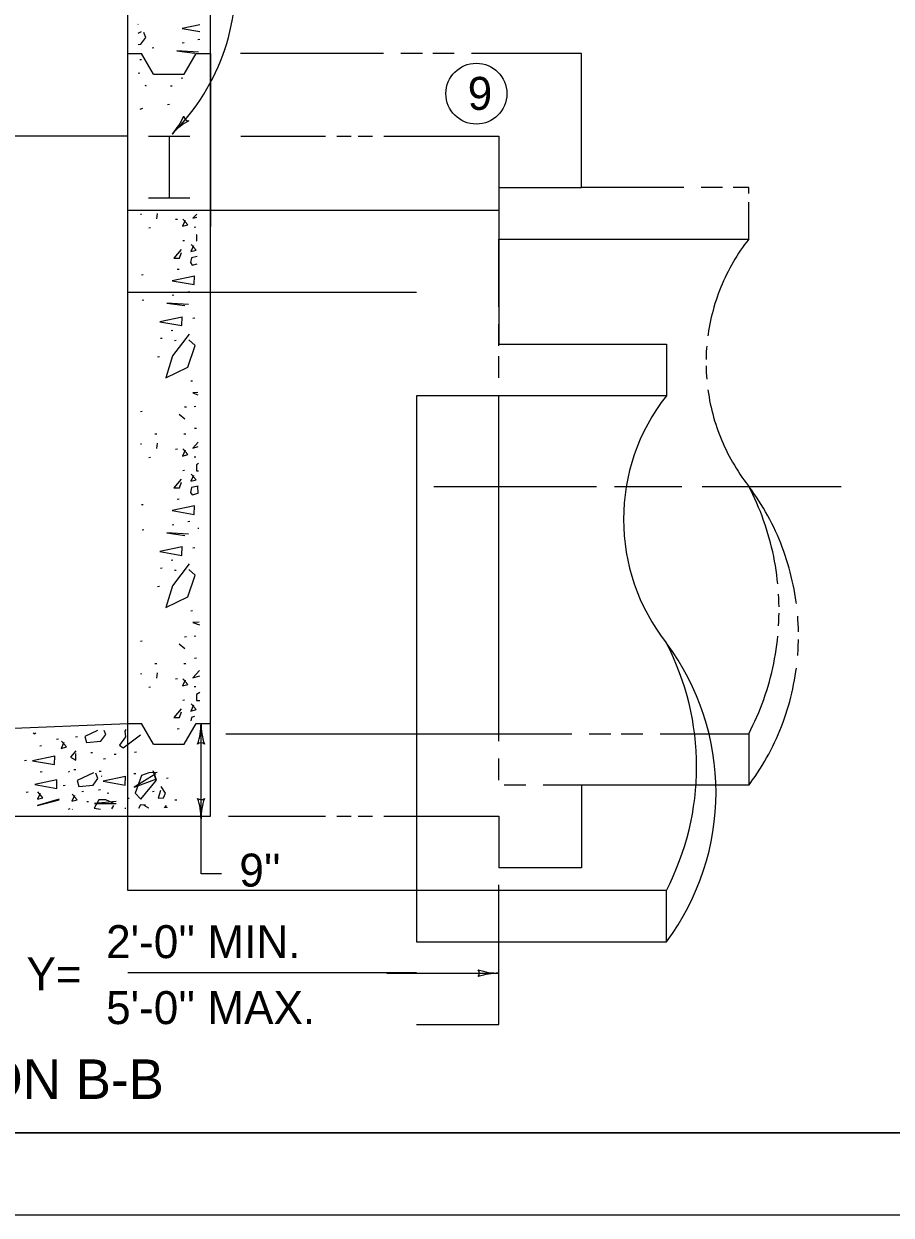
# Model space of a CAD drawing. Extents: x 997.6 to 1036.5, y 998.9 to 1022.5.
# Drawn here: x 1025.03 to 1030.29, y 1000 to 1007.23 of the extents above; entities that cross this region are included whole.
import ezdxf

# ---------------------------------------------------------------- set-up
doc = ezdxf.new("R2010")
doc.units = 0
for name, color, linetype in [('1', 7, 'Continuous'), ('10', 7, 'Continuous'), ('11', 7, 'Continuous'), ('14', 7, 'Continuous'), ('5', 7, 'Continuous')]:
    doc.layers.add(name, color=color, linetype=linetype)

msp = doc.modelspace()

# ---------------------------------------------------------------- linework, layer by layer
at = {"layer": '1'}
for p, q in [((1026.1615, 1007.0449), (1026.1615, 1009.3103)), ((1025.6615, 1007.0449), (1025.6615, 1009.2949)), ((1025.6605, 1007.0449), (1025.6615, 1007.0449)), ((1025.6615, 1002.9824), (1025.6615, 1007.0449)), ((1025.6615, 1007.0449), (1025.7438, 1007.0449)), ((1025.8158, 1006.9199), (1025.7438, 1007.0449)), ((1026.0022, 1006.9199), (1026.0745, 1007.0449)), ((1026.0745, 1007.0449), (1026.1603, 1007.0449)), ((1026.1615, 1002.9824), (1026.1615, 1007.0449)), ((1025.8158, 1006.9199), (1026.0022, 1006.9199)), ((1025.6615, 1006.5449), (1024.1615, 1006.5449)), ((1025.7865, 1006.5449), (1026.0365, 1006.5449)), ((1025.9115, 1006.5449), (1025.9115, 1006.1699)), ((1027.9115, 1006.5449), (1027.9115, 1005.9199)), ((1027.9115, 1006.2324), (1028.4115, 1006.2324)), ((1025.7865, 1006.1699), (1026.0365, 1006.1699)), ((1029.427, 1005.9199), (1029.427, 1006.144)), ((1027.4115, 1005.5949), (1025.6615, 1005.5949)), ((1027.5177, 1004.4199), (1028.5042, 1004.4199)), ((1028.613, 1004.4199), (1029.0212, 1004.4199)), ((1029.1435, 1004.4199), (1029.9873, 1004.4199)), ((1024.1615, 1002.9199), (1025.6615, 1002.9824)), ((1025.6605, 1002.9824), (1025.6615, 1002.9824)), ((1025.6615, 1002.9824), (1025.7438, 1002.9824)), ((1025.8158, 1002.8574), (1025.7438, 1002.9824)), ((1026.0022, 1002.8574), (1026.0745, 1002.9824)), ((1026.0745, 1002.9824), (1026.1603, 1002.9824)), ((1026.1048, 1002.0705), (1026.1048, 1002.9824)), ((1026.1615, 1002.4199), (1026.1615, 1002.9824)), ((1025.8158, 1002.8574), (1026.0022, 1002.8574)), ((1024.1615, 1002.4199), (1026.1615, 1002.4199)), ((1027.9115, 1002.4199), (1027.9115, 1002.1074)), ((1026.2298, 1002.0705), (1026.1048, 1002.0705)), ((1027.9115, 1001.4321), (1027.9115, 1002.0039)), ((1027.9115, 1001.1574), (1027.9115, 1001.6574)), ((1027.4115, 1001.4699), (1025.6615, 1001.4699)), ((1027.2307, 1001.4676), (1027.9115, 1001.4676)), ((1027.4115, 1001.1574), (1027.9115, 1001.1574))]:
    msp.add_line(p, q, dxfattribs=at)
for points in [[(1026.1615, 1007.0449), (1026.1615, 1005.9956)], [(1027.2108, 1007.0449), (1026.345, 1007.0449)], [(1027.447, 1007.0449), (1027.3158, 1007.0449)], [(1027.641, 1007.0449), (1027.5098, 1007.0449)], [(1029.0323, 1006.2324), (1028.4115, 1006.2324), (1028.4115, 1007.0449), (1027.746, 1007.0449)], [(1026.3458, 1006.5449), (1026.8588, 1006.5449)], [(1026.9285, 1006.5449), (1027.0157, 1006.5449)], [(1027.0575, 1006.5449), (1027.1447, 1006.5449)], [(1027.2143, 1006.5449), (1027.9115, 1006.5449)], [(1029.2683, 1006.2324), (1029.1372, 1006.2324)], [(1029.4272, 1006.1971), (1029.4272, 1006.2324), (1029.3313, 1006.2324)], [(1027.9115, 1005.5089), (1027.9115, 1005.9199), (1029.427, 1005.9199)], [(1029.427, 1005.9199), (1029.414, 1005.9032), (1029.4015, 1005.8862), (1029.3892, 1005.869), (1029.377, 1005.8516), (1029.3653, 1005.8339), (1029.354, 1005.8161), (1029.3427, 1005.7981), (1029.332, 1005.7798), (1029.3215, 1005.7615), (1029.3113, 1005.7428), (1029.3015, 1005.7241), (1029.292, 1005.7053), (1029.2828, 1005.6861), (1029.274, 1005.6668), (1029.2655, 1005.6474), (1029.2573, 1005.6279), (1029.2495, 1005.6082), (1029.242, 1005.5884), (1029.2348, 1005.5684), (1029.2282, 1005.5484), (1029.2217, 1005.5282), (1029.2157, 1005.5079), (1029.21, 1005.4875), (1029.2045, 1005.4671), (1029.1995, 1005.4464), (1029.1948, 1005.4258), (1029.1907, 1005.405), (1029.1867, 1005.3842), (1029.1832, 1005.3633), (1029.18, 1005.3423), (1029.1788, 1005.3337)], [(1027.9115, 1005.2728), (1027.9115, 1005.404)], [(1029.1718, 1005.2697), (1029.1708, 1005.2581), (1029.1693, 1005.237), (1029.1685, 1005.2158), (1029.168, 1005.1947), (1029.1678, 1005.1892)], [(1027.9115, 1005.0788), (1027.9115, 1005.2099)], [(1029.1678, 1005.1506), (1029.1683, 1005.1311), (1029.169, 1005.1099), (1029.1703, 1005.0888), (1029.1717, 1005.0701)], [(1027.9115, 1002.875), (1027.9115, 1004.9738)], [(1029.1788, 1005.0061), (1029.179, 1005.0046), (1029.182, 1004.9835), (1029.1855, 1004.9627), (1029.1892, 1004.9418), (1029.1935, 1004.9211), (1029.198, 1004.9003), (1029.2028, 1004.8798), (1029.2082, 1004.8593), (1029.2137, 1004.8388), (1029.2195, 1004.8184), (1029.226, 1004.7983), (1029.2327, 1004.7781), (1029.2397, 1004.7581), (1029.247, 1004.7383), (1029.2547, 1004.7186), (1029.2628, 1004.699), (1029.271, 1004.6795), (1029.2798, 1004.6603), (1029.2888, 1004.6411), (1029.2983, 1004.6221), (1029.308, 1004.6032), (1029.3182, 1004.5846), (1029.3285, 1004.5662), (1029.3392, 1004.5479), (1029.3502, 1004.5298), (1029.3615, 1004.5119), (1029.3732, 1004.4942), (1029.385, 1004.4768), (1029.3973, 1004.4593), (1029.41, 1004.4423), (1029.4228, 1004.4255), (1029.4272, 1004.4199)], [(1029.6027, 1003.8282), (1029.5998, 1003.8549), (1029.5965, 1003.8831), (1029.5923, 1003.9112), (1029.5878, 1003.9392), (1029.583, 1003.9672), (1029.5777, 1003.9949), (1029.5717, 1004.0228), (1029.5653, 1004.0504), (1029.5583, 1004.0779), (1029.5512, 1004.1053), (1029.5432, 1004.1327), (1029.5348, 1004.1598), (1029.5262, 1004.1866), (1029.5168, 1004.2136), (1029.507, 1004.2402), (1029.497, 1004.2667), (1029.4863, 1004.2929), (1029.4752, 1004.3192), (1029.4637, 1004.345), (1029.4515, 1004.3707), (1029.4392, 1004.3962), (1029.427, 1004.42)], [(1029.7152, 1003.7106), (1029.7142, 1003.7179), (1029.7105, 1003.7441), (1029.7062, 1003.7702), (1029.7015, 1003.7962), (1029.6963, 1003.8221), (1029.6908, 1003.848), (1029.6847, 1003.8738), (1029.6782, 1003.8993), (1029.6713, 1003.9248), (1029.6638, 1003.9503), (1029.656, 1003.9754), (1029.6478, 1004.0006), (1029.639, 1004.0255), (1029.6298, 1004.0504), (1029.6202, 1004.0749), (1029.6103, 1004.0994), (1029.6, 1004.1237), (1029.589, 1004.1478), (1029.5777, 1004.1717), (1029.566, 1004.1953), (1029.5538, 1004.219), (1029.5415, 1004.2423), (1029.5285, 1004.2653), (1029.5152, 1004.2882), (1029.5015, 1004.3107), (1029.4875, 1004.3331), (1029.4728, 1004.3553), (1029.458, 1004.3771), (1029.4428, 1004.3987), (1029.427, 1004.42)], [(1029.6103, 1003.6887), (1029.6098, 1003.7134), (1029.6088, 1003.7418), (1029.6075, 1003.7663)], [(1029.6075, 1003.5738), (1029.6088, 1003.5999), (1029.6098, 1003.6283), (1029.6103, 1003.6514)], [(1029.7278, 1003.5369), (1029.7275, 1003.5599), (1029.7263, 1003.5863), (1029.7248, 1003.6128), (1029.7233, 1003.6336)], [(1029.4272, 1002.92), (1029.44, 1002.9453), (1029.4523, 1002.9708), (1029.4643, 1002.9964), (1029.476, 1003.0224), (1029.487, 1003.0486), (1029.4975, 1003.0748), (1029.5078, 1003.1013), (1029.5175, 1003.1281), (1029.5267, 1003.1548), (1029.5355, 1003.1819), (1029.5437, 1003.209), (1029.5515, 1003.2363), (1029.5588, 1003.2638), (1029.5657, 1003.2912), (1029.572, 1003.3189), (1029.578, 1003.3466), (1029.5833, 1003.3746), (1029.5883, 1003.4024), (1029.5927, 1003.4306), (1029.5967, 1003.4586), (1029.6002, 1003.4868), (1029.6027, 1003.5119)], [(1029.7233, 1003.3939), (1029.724, 1003.4013), (1029.7257, 1003.4278), (1029.727, 1003.4543), (1029.7278, 1003.4806), (1029.7278, 1003.4905)], [(1029.4272, 1002.6075), (1029.4348, 1002.618), (1029.4503, 1002.6393), (1029.4653, 1002.6613), (1029.48, 1002.6831), (1029.4945, 1002.7054), (1029.5083, 1002.7278), (1029.5218, 1002.7506), (1029.535, 1002.7734), (1029.5477, 1002.7967), (1029.56, 1002.8201), (1029.5718, 1002.8438), (1029.5835, 1002.8675), (1029.5943, 1002.8915), (1029.605, 1002.9158), (1029.6153, 1002.94), (1029.6252, 1002.9646), (1029.6345, 1002.9893), (1029.6433, 1003.0143), (1029.652, 1003.0393), (1029.66, 1003.0645), (1029.6675, 1003.0898), (1029.6748, 1003.1153), (1029.6815, 1003.1407), (1029.6877, 1003.1665), (1029.6937, 1003.1923), (1029.6988, 1003.2182), (1029.704, 1003.2441), (1029.7083, 1003.2703), (1029.7123, 1003.2963), (1029.7152, 1003.3169)], [(1026.255, 1002.9199), (1028.3537, 1002.9199)], [(1028.8888, 1002.9199), (1029.4272, 1002.9199), (1029.4272, 1002.6074), (1028.1792, 1002.6074)], [(1028.4587, 1002.9199), (1028.5898, 1002.9199)], [(1028.6528, 1002.9199), (1028.784, 1002.9199)], [(1027.9115, 1002.6389), (1027.9115, 1002.7701)], [(1028.0742, 1002.6074), (1027.943, 1002.6074)], [(1028.4115, 1002.6074), (1028.4115, 1002.1074)], [(1026.2718, 1002.4199), (1026.8588, 1002.4199)], [(1026.9285, 1002.4199), (1027.0157, 1002.4199)], [(1027.0575, 1002.4199), (1027.1447, 1002.4199)], [(1027.2143, 1002.4199), (1027.9115, 1002.4199)], [(1028.4115, 1002.1074), (1027.9115, 1002.1074)]]:
    msp.add_lwpolyline(points, dxfattribs=at)
msp.add_lwpolyline([(1025.6615, 1006.0949), (1027.9115, 1006.0949), (1027.9115, 1005.2824), (1028.9272, 1005.2824), (1028.9272, 1004.9699), (1027.4115, 1004.9699), (1027.4115, 1001.6574), (1028.9272, 1001.6574), (1028.9272, 1001.9699), (1025.6615, 1001.9699)], close=True, dxfattribs=at)
msp.add_circle((1027.7747, 1006.8018), 0.1847, dxfattribs=at)
for centre, radius, start, end in [((1025.0211, 1007.4798), 1.2944, 314.65705, 8.47048), ((1025.6423, 1006.8228), 0.3909, 317.57221, 336.24099), ((1026.2194, 1006.2952), 0.3909, 118.91936, 137.56609), ((1026.0312, 1006.6687), 0.0313, 186.3468, 268.4635), ((1025.6423, 1006.8228), 0.3909, 317.55998, 317.57221), ((1029.8813, 1004.22), 1.2137, 141.83378, 218.16622), ((1027.7134, 1002.5637), 1.5147, 323.25239, 36.74761), ((1027.4845, 1002.72), 1.6259, 332.53062, 27.46938), ((1025.7139, 1002.9824), 0.3909, 341.34716, 359.99389), ((1026.4958, 1002.9824), 0.3909, 179.98778, 180), ((1026.4958, 1002.9824), 0.3909, 180, 198.66878), ((1026.1048, 1002.8338), 0.0313, 48.7746, 130.89129), ((1026.1049, 1002.5514), 0.0313, 228.7746, 310.89129), ((1025.7139, 1002.4028), 0.3909, 0, 18.66878), ((1026.4958, 1002.4028), 0.3909, 161.34716, 179.99389), ((1025.7139, 1002.4028), 0.3909, 359.98778, 0), ((1027.7629, 1001.4676), 0.0313, 318.7746, 40.89129), ((1027.9115, 1001.0766), 0.3909, 90, 108.66878), ((1027.9115, 1001.8585), 0.3909, 251.34716, 269.99389), ((1027.9115, 1001.0766), 0.3909, 89.98778, 90)]:
    msp.add_arc(centre, radius, start, end, dxfattribs=at)
at = {"layer": '10'}
msp.add_line((1035.5, 1000.5), (1007, 1000.5), dxfattribs=at)
at = {"layer": '11'}
msp.add_lwpolyline([(1007, 1000.5), (1035.5, 1000.5), (1035.5, 1021.5), (1007, 1021.5)], close=True, dxfattribs=at)
at = {"layer": '14'}
msp.add_line((1036, 1000), (1000, 1000), dxfattribs=at)
at = {"layer": '5'}
for points in [[(1025.7235, 1007.2223), (1025.722, 1007.2221)], [(1026.098, 1007.2196), (1025.9913, 1007.1975)], [(1025.742, 1007.1763), (1025.7223, 1007.1671)], [(1025.7405, 1007.1013), (1025.7697, 1007.1416)], [(1025.7697, 1007.1416), (1025.7572, 1007.1734)], [(1025.9913, 1007.1975), (1026.0977, 1007.1787)], [(1025.7227, 1007.0999), (1025.7405, 1007.1013)], [(1025.8188, 1007.0793), (1025.8078, 1007.0779)], [(1026.0017, 1007.1099), (1025.9905, 1007.1085)], [(1026.097, 1007.1303), (1026.0858, 1007.1289)], [(1025.744, 1007.0078), (1025.7328, 1007.0064)], [(1026.0888, 1007.0533), (1025.9585, 1007.0617), (1026.0667, 1007.0464)], [(1025.7338, 1006.9262), (1025.7235, 1006.9249)], [(1025.7732, 1006.8467), (1025.7662, 1006.8522)], [(1025.9302, 1006.8478), (1025.919, 1006.8465)], [(1025.9948, 1006.8955), (1025.9837, 1006.8941)], [(1025.7508, 1006.7122), (1025.7343, 1006.7052)], [(1025.9132, 1006.7356), (1025.902, 1006.7342)], [(1025.7445, 1006.0697), (1025.7368, 1006.0687)], [(1025.8358, 1006.0431), (1025.8413, 1006.075)], [(1026.0792, 1006.0719), (1026.0545, 1006.0458)], [(1026.0545, 1006.0458), (1026.0793, 1006.0528)], [(1025.799, 1005.988), (1025.7878, 1005.9866)], [(1025.9613, 1006.039), (1025.9502, 1006.0377)], [(1026.0082, 1006.0321), (1025.9915, 1005.9974), (1026.0248, 1006.0058), (1025.9942, 1006.0404)], [(1026.0737, 1005.9914), (1026.0625, 1005.99)], [(1026.0055, 1005.9097), (1025.9945, 1005.9083)], [(1026.078, 1005.9446), (1026.0767, 1005.9086)], [(1026.0767, 1005.9086), (1026.0802, 1005.9083)], [(1026.08, 1005.9458), (1026.078, 1005.9446)], [(1025.9838, 1005.8573), (1025.9408, 1005.8045), (1025.974, 1005.8045), (1025.9865, 1005.8392)], [(1026.0592, 1005.879), (1026.0425, 1005.8443), (1026.0758, 1005.8527), (1026.0453, 1005.8873)], [(1026.0475, 1005.8059), (1026.0407, 1005.7768)], [(1026.0407, 1005.7768), (1026.0517, 1005.7615)], [(1026.0808, 1005.8139), (1026.0475, 1005.8059)], [(1026.0517, 1005.7615), (1026.081, 1005.7694)], [(1025.7547, 1005.7021), (1025.7437, 1005.7008)], [(1026.0652, 1005.6949), (1025.9307, 1005.6672), (1026.0638, 1005.6436), (1026.0652, 1005.6963)], [(1025.9715, 1005.7362), (1025.9603, 1005.7348)], [(1025.7582, 1005.5489), (1025.747, 1005.5476)], [(1025.9408, 1005.5796), (1025.9298, 1005.5782)], [(1026.0362, 1005.6), (1026.025, 1005.5986)], [(1026.0282, 1005.523), (1025.8978, 1005.5313), (1026.006, 1005.5161)], [(1025.9903, 1005.4465), (1025.8558, 1005.4188), (1025.989, 1005.3952), (1025.9903, 1005.4478)], [(1026.0668, 1005.4401), (1026.0557, 1005.4387)], [(1026.0337, 1005.3427), (1025.931, 1005.2109), (1025.8922, 1005.0792), (1026.024, 1005.1429), (1026.0683, 1005.2748), (1026.031, 1005.3094)], [(1025.934, 1005.3652), (1025.923, 1005.3638)], [(1025.8695, 1005.3175), (1025.8583, 1005.3162)], [(1025.9545, 1005.3039), (1025.9433, 1005.3025)], [(1025.8523, 1005.2053), (1025.8413, 1005.2038)], [(1026.0532, 1005.0589), (1026.0422, 1005.0575)], [(1026.0858, 1004.9895), (1026.0545, 1004.9882)], [(1026.0545, 1004.9882), (1026.086, 1004.9762)], [(1026.0158, 1004.9009), (1026.0047, 1004.8996)], [(1026.0737, 1004.9043), (1026.0625, 1004.903)], [(1025.7478, 1004.8738), (1025.7368, 1004.8723)], [(1026.0073, 1004.8273), (1025.9727, 1004.8564)], [(1026.077, 1004.7716), (1026.066, 1004.7703)], [(1025.8363, 1004.7376), (1025.8253, 1004.7362)], [(1025.8358, 1004.6498), (1025.8413, 1004.6817)], [(1026.0123, 1004.7376), (1026.0013, 1004.7362)], [(1026.0878, 1004.6877), (1026.0545, 1004.6525)], [(1025.7445, 1004.6763), (1025.7368, 1004.6753)], [(1025.9613, 1004.6457), (1025.9502, 1004.6443)], [(1026.0082, 1004.6388), (1025.9915, 1004.6041), (1026.0248, 1004.6124), (1025.9942, 1004.6471)], [(1026.0545, 1004.6525), (1026.088, 1004.6619)], [(1025.799, 1004.5947), (1025.7878, 1004.5933)], [(1026.0737, 1004.5981), (1026.0625, 1004.5967)], [(1026.078, 1004.5513), (1026.0767, 1004.5153)], [(1026.0887, 1004.5578), (1026.078, 1004.5513)], [(1025.9838, 1004.4639), (1025.9408, 1004.4112), (1025.974, 1004.4112), (1025.9865, 1004.4458)], [(1026.0055, 1004.5163), (1025.9945, 1004.515)], [(1026.0592, 1004.4857), (1026.0425, 1004.451), (1026.0758, 1004.4593), (1026.0453, 1004.494)], [(1026.0767, 1004.5153), (1026.0888, 1004.5145)], [(1026.0878, 1004.4223), (1026.0475, 1004.4126), (1026.0407, 1004.3835), (1026.0517, 1004.3682), (1026.0878, 1004.3779), (1026.0863, 1004.4195)], [(1025.9715, 1004.3428), (1025.9603, 1004.3414)], [(1025.7547, 1004.3088), (1025.7437, 1004.3074)], [(1026.0652, 1004.3016), (1025.9307, 1004.2738), (1026.0638, 1004.2503), (1026.0652, 1004.303)], [(1025.9408, 1004.1863), (1025.9298, 1004.1848)], [(1026.0362, 1004.2067), (1026.025, 1004.2053)], [(1025.7582, 1004.1556), (1025.747, 1004.1543)], [(1026.0282, 1004.1297), (1025.8978, 1004.138), (1026.006, 1004.1228)], [(1026.091, 1004.1651), (1026.0863, 1004.1644)], [(1025.9903, 1004.0532), (1025.8558, 1004.0254), (1025.989, 1004.0018), (1025.9903, 1004.0545)], [(1026.0668, 1004.0468), (1026.0557, 1004.0453)], [(1025.934, 1003.9718), (1025.923, 1003.9704)], [(1025.8695, 1003.9242), (1025.8583, 1003.9228)], [(1026.0337, 1003.9493), (1025.931, 1003.8176), (1025.8922, 1003.6858), (1026.024, 1003.7496), (1026.0683, 1003.8814), (1026.031, 1003.9161)], [(1025.9545, 1003.9106), (1025.9433, 1003.9092)], [(1025.8523, 1003.8119), (1025.8413, 1003.8105)], [(1026.0532, 1003.6656), (1026.0422, 1003.6642)], [(1026.0945, 1003.5966), (1026.0545, 1003.5948)], [(1026.0545, 1003.5948), (1026.0947, 1003.5797)], [(1025.7478, 1003.4804), (1025.7368, 1003.479)], [(1026.0073, 1003.4339), (1025.9727, 1003.4631)], [(1026.0158, 1003.5076), (1026.0047, 1003.5063)], [(1026.0737, 1003.511), (1026.0625, 1003.5097)], [(1026.077, 1003.3783), (1026.066, 1003.3769)], [(1025.8363, 1003.3443), (1025.8253, 1003.3428)], [(1026.0123, 1003.3443), (1026.0013, 1003.3428)], [(1025.7445, 1003.283), (1025.7368, 1003.2821)], [(1025.8358, 1003.2564), (1025.8413, 1003.2883)], [(1025.9613, 1003.2523), (1025.9502, 1003.251)], [(1026.0082, 1003.2454), (1025.9915, 1003.2108), (1026.0248, 1003.2191), (1025.9942, 1003.2538)], [(1026.0963, 1003.3036), (1026.0545, 1003.2592)], [(1026.0545, 1003.2592), (1026.0967, 1003.2711)], [(1025.799, 1003.2013), (1025.7878, 1003.1999)], [(1026.0737, 1003.2048), (1026.0625, 1003.2033)], [(1026.0972, 1003.1701), (1026.078, 1003.1579)], [(1026.0055, 1003.123), (1025.9945, 1003.1217)], [(1026.0592, 1003.0923), (1026.0425, 1003.0577), (1026.0758, 1003.066), (1026.0453, 1003.1007)], [(1026.078, 1003.1579), (1026.0767, 1003.1219)], [(1026.0767, 1003.1219), (1026.0975, 1003.1208)], [(1025.9838, 1003.0706), (1025.9408, 1003.0178), (1025.974, 1003.0178), (1025.9865, 1003.0525)], [(1026.0475, 1003.0193), (1026.0423, 1002.9978)], [(1026.065, 1003.0235), (1026.0475, 1003.0193)], [(1025.6482, 1002.9448), (1025.6432, 1002.9352)], [(1025.9715, 1002.9495), (1025.9603, 1002.9481)], [(1025.0862, 1002.9249), (1025.0927, 1002.9186)], [(1025.0927, 1002.9186), (1025.1037, 1002.9256)], [(1025.2395, 1002.8865), (1025.2283, 1002.8851)], [(1025.2727, 1002.866), (1025.256, 1002.8313), (1025.2893, 1002.8396), (1025.2588, 1002.8743)], [(1025.3552, 1002.9001), (1025.3442, 1002.8988)], [(1025.4765, 1002.9387), (1025.401, 1002.9037)], [(1025.401, 1002.9037), (1025.4107, 1002.8676)], [(1025.4107, 1002.8676), (1025.498, 1002.8745)], [(1025.498, 1002.8745), (1025.5272, 1002.9148)], [(1025.5272, 1002.9148), (1025.5172, 1002.9402)], [(1025.6473, 1002.9005), (1025.6113, 1002.8506)], [(1025.6335, 1002.8339), (1025.737, 1002.9124)], [(1025.6432, 1002.9352), (1025.6473, 1002.9005)], [(1025.1373, 1002.8457), (1025.1263, 1002.8443)], [(1025.3465, 1002.8159), (1025.3132, 1002.7771), (1025.3465, 1002.7604), (1025.345, 1002.7993)], [(1025.447, 1002.8048), (1025.436, 1002.8034)], [(1025.6113, 1002.8506), (1025.6335, 1002.8339)], [(1025.7125, 1002.8082), (1025.7015, 1002.8068)], [(1025.0455, 1002.7572), (1025.0343, 1002.7558)], [(1025.2175, 1002.784), (1025.0828, 1002.7563), (1025.216, 1002.7327), (1025.2175, 1002.7854)], [(1025.5253, 1002.7674), (1025.5142, 1002.766)], [(1025.59, 1002.7946), (1025.5788, 1002.7933)], [(1025.1408, 1002.6878), (1025.1297, 1002.6863)], [(1025.3062, 1002.6917), (1025.3007, 1002.6875)], [(1025.345, 1002.7013), (1025.3338, 1002.6999)], [(1025.4518, 1002.6826), (1025.3533, 1002.6368), (1025.363, 1002.6008), (1025.4505, 1002.6077), (1025.4795, 1002.6479), (1025.467, 1002.6798)], [(1025.4982, 1002.6912), (1025.487, 1002.6898)], [(1025.506, 1002.6598), (1025.5003, 1002.6625)], [(1025.6463, 1002.6601), (1025.5117, 1002.6324), (1025.6448, 1002.6088), (1025.6463, 1002.6615)], [(1025.7092, 1002.6775), (1025.698, 1002.6761)], [(1025.8305, 1002.6764), (1025.7002, 1002.5959), (1025.8305, 1002.6445), (1025.8152, 1002.6958)], [(1025.8388, 1002.6848), (1025.7875, 1002.6833), (1025.7445, 1002.6667), (1025.7057, 1002.5585), (1025.7403, 1002.5224), (1025.8347, 1002.6389), (1025.818, 1002.6861)], [(1025.231, 1002.6397), (1025.0965, 1002.6119), (1025.2297, 1002.5884), (1025.231, 1002.6411)], [(1025.2803, 1002.606), (1025.2692, 1002.6047)], [(1025.8597, 1002.5765), (1025.8443, 1002.5293), (1025.8777, 1002.5308), (1025.8902, 1002.5585), (1025.8638, 1002.6001)], [(1025.9065, 1002.6503), (1025.8953, 1002.6489)], [(1025.0557, 1002.5652), (1025.0447, 1002.5638)], [(1025.1297, 1002.5583), (1025.113, 1002.5236), (1025.1463, 1002.5319), (1025.1158, 1002.5666)], [(1025.2438, 1002.5224), (1025.1135, 1002.4836), (1025.2438, 1002.5197)], [(1025.3373, 1002.5447), (1025.3207, 1002.51), (1025.354, 1002.5183), (1025.3235, 1002.553)], [(1025.3927, 1002.5686), (1025.3815, 1002.5673)], [(1025.4852, 1002.5183), (1025.456, 1002.4683)], [(1025.4947, 1002.5788), (1025.4837, 1002.5774)], [(1025.5267, 1002.5183), (1025.4852, 1002.5183)], [(1025.5753, 1002.4961), (1025.5267, 1002.5183)], [(1025.5458, 1002.5584), (1025.5347, 1002.557)], [(1025.6683, 1002.5278), (1025.6572, 1002.5263)], [(1025.8215, 1002.5686), (1025.8103, 1002.5673)], [(1025.9575, 1002.5176), (1025.9465, 1002.5162)], [(1025.3088, 1002.4648), (1025.2985, 1002.46)], [(1025.3247, 1002.4605), (1025.3242, 1002.462)], [(1025.4233, 1002.5073), (1025.4122, 1002.5059)], [(1025.456, 1002.4683), (1025.496, 1002.4633)], [(1025.5905, 1002.5086), (1025.4588, 1002.4975), (1025.5892, 1002.4975)], [(1025.5632, 1002.4645), (1025.5767, 1002.4836)], [(1025.6478, 1002.4665), (1025.6425, 1002.4658)], [(1025.7375, 1002.4878), (1025.7265, 1002.4673)], [(1025.768, 1002.4864), (1025.7375, 1002.4878)], [(1025.7875, 1002.4683), (1025.7597, 1002.485)], [(1025.7873, 1002.4683), (1025.7875, 1002.4683)], [(1025.8943, 1002.485), (1025.8815, 1002.4699)], [(1025.8985, 1002.4725), (1025.8832, 1002.4725)], [(1025.9002, 1002.4703), (1025.8985, 1002.4725)]]:
    msp.add_lwpolyline(points, dxfattribs=at)

# ---------------------------------------------------------------- texts
at = {"layer": '1'}
for s, height, p in [('9', 0.2, (1027.7222, 1006.7035)), ("9''", 0.2, (1026.337, 1001.9928)), ("2'-0'' MIN.", 0.2, (1025.5293, 1001.5588)), ('Y=', 0.2, (1025.0462, 1001.3633)), ("5'-0'' MAX.", 0.2, (1025.5293, 1001.1588)), ('SECTION B-B', 0.24, (1023.8288, 1000.7047))]:
    msp.add_text(s, height=height, dxfattribs=at).set_placement(p)

doc.saveas('drawing.dxf')
